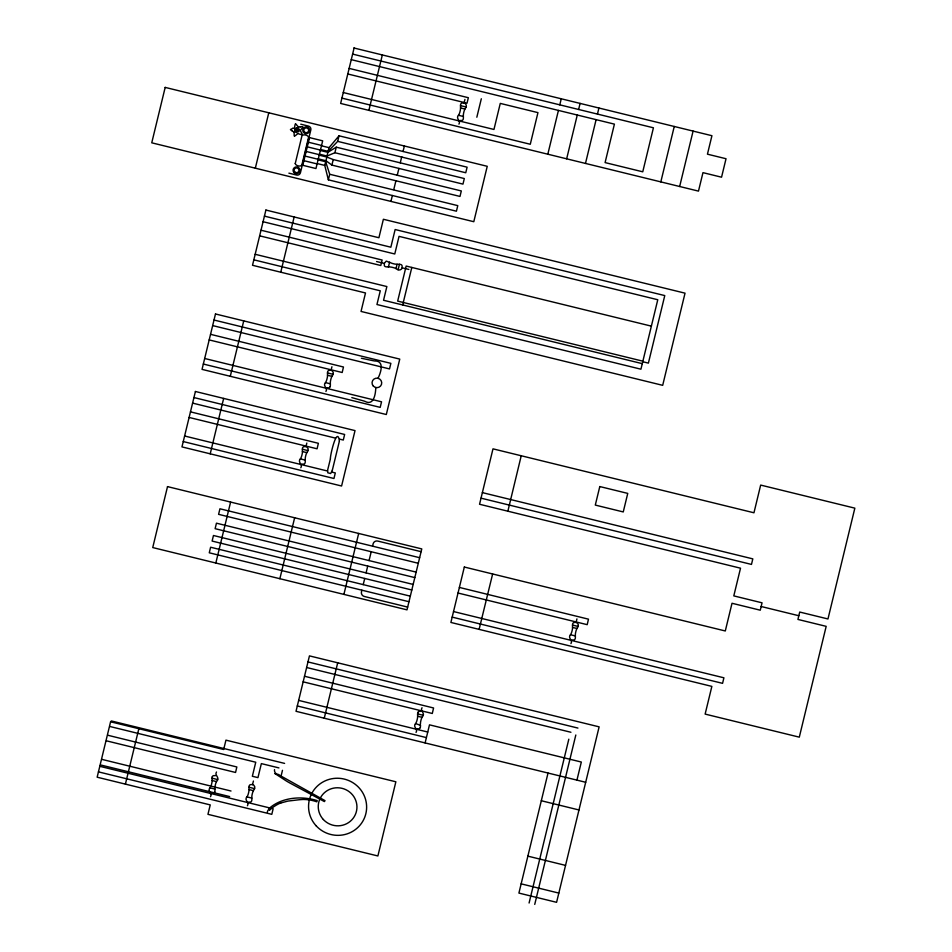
<?xml version="1.0" encoding="UTF-8"?>
<svg xmlns="http://www.w3.org/2000/svg" width="952" height="952" viewBox="0 0 952 952"><rect width="100%" height="100%" fill="white"/><g stroke="black" fill="none" stroke-linecap="round" stroke-linejoin="round"><path stroke-width="1.43" d="M330.344 459.126L327.631 470.109L327.785 472.787L330.677 473.525L332.319 470.24M339.4 441.05C337.151 424.997 329.868 456.341 330.415 458.84M339.721 439.158L343.291 440.038L344.636 434.469L193.934 397.555M297.155 129.163L297.167 129.067A1.499 1.476 17 0 0 296.786 127.842M375.766 387.523C375.671 394.045 373.755 406.349 364.723 401.268A79.099 77.505 17 0 0 362.629 400.649L351.823 397.603M384.263 263.43L384.37 265.679A1.856 1.821 17 0 0 385.179 266.536L385.572 266.703A9.341 9.151 17 0 0 387.892 266.929L388.999 266.953A13.661 13.387 17 0 1 392.748 267.452A13.661 13.387 17 0 1 396.306 268.738C398.888 271.522 403.553 269.499 402.006 265.548A1.856 1.821 17 0 0 401.208 264.692L400.804 264.513A9.341 9.151 17 0 0 398.495 264.299L397.377 264.263A13.661 13.387 17 0 1 393.64 263.775A13.661 13.387 17 0 1 390.082 262.49L386.226 261.11L384.263 263.43L376.575 261.538M332.355 470.121L339.376 441.181M255.326 168.195L268.773 112.788M125.402 784.127L138.849 728.708M210.214 453.83L223.66 398.412M230.289 376.302L243.736 320.883M280.757 272.201L294.156 216.973M215.83 563.025L230.61 502.073M325.655 161.721L329.713 174.264L457.781 205.644L456.424 211.201L328.357 179.833L324.763 165.41L325.655 161.721L318.123 159.876M326.857 157.056L333.248 159.567L461.315 190.947L459.983 196.433L331.903 165.089L325.965 160.745L326.857 157.056L319.325 155.2M326.976 156.033L327.869 152.332L336.246 147.167L464.314 178.548L462.969 184.117L334.902 152.736L326.976 156.033L319.444 154.188M328.119 151.344L329.011 147.655L339.031 135.803L467.111 167.183L465.754 172.752L337.686 141.372L328.119 151.344L320.586 149.5M354.192 47.6L340.637 103.447L698.482 191.114L702.969 172.645L721.557 177.203L726.031 158.734L707.443 154.176L711.929 135.708L354.084 48.028M328.357 179.833L329.713 174.264M331.903 165.089L333.248 159.567M334.902 152.736L336.246 147.167M337.686 141.372L339.031 135.803M368.888 110.372L382.335 54.954M210.511 796.693C212.891 793.349 206.525 791.076 210.356 787.363A13.661 13.387 17 0 0 211.63 783.889A13.661 13.387 17 0 0 212.106 780.212L212.07 779.129A9.341 9.151 17 0 1 212.225 776.832M214.783 791.862A9.341 9.151 17 0 0 214.902 789.577L214.914 788.482A13.661 13.387 17 0 1 215.378 784.805A13.661 13.387 17 0 1 216.639 781.33C220.578 777.594 214.057 775.356 216.497 772.001M300.832 467.753C303.236 464.374 296.822 462.148 300.677 458.412A13.661 13.387 17 0 0 301.951 454.937A13.661 13.387 17 0 0 302.427 451.272L302.391 450.177A9.341 9.151 17 0 1 302.546 447.88L302.795 447.511A1.856 1.821 17 0 1 303.652 446.726C307.555 445.25 309.793 449.737 306.972 452.378A13.661 13.387 17 0 0 305.699 455.865A13.661 13.387 17 0 0 305.223 459.53L305.259 460.625A9.341 9.151 17 0 1 305.104 462.91L304.854 463.291A1.856 1.821 17 0 1 303.997 464.076L301.701 464.148M305.949 446.643L306.818 443.049M279.864 578.709L294.644 517.757M325.929 391.45C328.309 388.107 321.919 385.846 325.786 382.121A13.661 13.387 17 0 0 327.048 378.646A13.661 13.387 17 0 0 327.524 374.969L327.488 373.886A9.341 9.151 17 0 1 327.655 371.589L327.904 371.22A1.856 1.821 17 0 1 328.761 370.423C332.653 368.948 334.902 373.434 332.081 376.088A13.661 13.387 17 0 0 330.808 379.562A13.661 13.387 17 0 0 330.332 383.24L330.368 384.322A9.341 9.151 17 0 1 330.201 386.619M331.058 370.352L331.927 366.758M390.939 201.407L392.367 195.505M393.771 189.579L395.925 180.737M397.246 175.251L398.912 168.421M400.257 162.851L401.756 156.687M403.041 151.487L404.374 146.001M247.425 805.737C249.781 802.393 243.438 800.12 247.27 796.407A13.661 13.387 17 0 0 248.531 792.933A13.661 13.387 17 0 0 249.007 789.256L248.972 788.173A9.341 9.151 17 0 1 249.138 785.876L249.388 785.507A1.856 1.821 17 0 1 250.245 784.71C253.982 783.258 256.469 787.59 253.637 790.231A13.661 13.387 17 0 0 252.292 793.849A13.661 13.387 17 0 0 251.816 797.526L251.852 798.609A9.341 9.151 17 0 1 251.685 800.906L251.447 801.275A1.856 1.821 17 0 1 250.578 802.072L248.293 802.143M252.542 784.638L253.41 781.045M388.428 266.965L389.582 262.216M396.02 268.607L397.067 264.263M398.126 269.69L399.435 264.275M281.078 776.07L282.47 770.323M402.672 304.949L411.811 267.452M343.898 594.393L358.678 533.453M458.947 124.129C461.327 120.761 454.949 118.512 458.793 114.799A13.661 13.387 17 0 0 460.066 111.324A13.661 13.387 17 0 0 460.542 107.647L460.506 106.553A9.341 9.151 17 0 1 460.661 104.268L460.911 103.887A1.856 1.821 17 0 1 461.768 103.102C465.671 101.626 467.908 106.112 465.088 108.766A13.661 13.387 17 0 0 463.814 112.241A13.661 13.387 17 0 0 463.338 115.918L463.374 117.001A9.341 9.151 17 0 1 463.219 119.297L462.969 119.666A1.856 1.821 17 0 1 462.113 120.452L459.816 120.535M464.064 103.03L464.933 99.436M324.263 718.213L337.698 662.806M361.879 590.192L361.474 591.858A3.879 3.796 17 0 0 364.342 596.476L407.658 607.09M363.224 584.623L364.723 578.459M366.068 572.89L367.734 566.059M369.055 560.573L371.209 551.732M372.553 546.162L373.125 543.842A3.879 3.796 17 0 1 377.777 541.069L421.105 551.684M476.833 117.239L481.319 98.77M547.817 154.2L558.431 110.42M559.788 104.851L561.252 98.794M416.048 732.421C418.416 729.077 412.061 726.804 415.893 723.092A13.661 13.387 17 0 0 417.154 719.617A13.661 13.387 17 0 0 417.63 715.94L417.595 714.857M420.439 724.21A13.661 13.387 17 0 1 420.915 720.533A13.661 13.387 17 0 1 422.176 717.058C426.103 713.334 419.594 711.084 422.033 707.729M566.654 158.817L577.269 115.025M578.626 109.468L580.089 103.411M425.104 742.929L429.495 724.841L581.327 762.04L576.936 780.128M585.48 163.435L596.107 119.643M597.451 114.073L598.927 108.028M507.868 511.188L521.232 455.758M660.819 181.891L674.254 126.485M679.657 186.497L693.092 131.09M570.95 643.588C573.318 640.244 566.964 637.971 570.795 634.258A13.661 13.387 17 0 0 572.069 630.783A13.661 13.387 17 0 0 572.545 627.106L572.509 626.023A9.341 9.151 17 0 1 572.676 623.727L572.914 623.358A1.856 1.821 17 0 1 573.77 622.56C577.638 621.085 579.958 625.571 577.09 628.225A13.661 13.387 17 0 0 575.829 631.7A13.661 13.387 17 0 0 575.341 635.377L575.377 636.46A9.341 9.151 17 0 1 575.222 638.756L574.972 639.125A1.856 1.821 17 0 1 574.115 639.923L571.819 639.994M576.067 622.489L576.936 618.895M548.031 773.036L518.911 893.083L556.587 902.317L599.129 726.852L309.448 655.88L296.012 711.299L585.694 782.27M529.086 903.02L568.82 739.18M534.738 904.4L575.817 735.003M479.118 629.367L492.636 573.985M378.015 378.289C380.919 372.422 384.834 360.63 374.493 360.963A79.099 77.505 17 0 1 372.351 360.546L361.367 358.25M299.106 129.282L298.726 129.603A2.213 2.166 17 0 1 297.607 130.138M330.13 386.607L329.963 386.988A1.856 1.821 17 0 1 329.094 387.785L326.81 387.857M212.308 776.844L212.475 776.463A1.856 1.821 17 0 1 213.331 775.666L215.628 775.594M214.7 791.85L214.533 792.231A1.856 1.821 17 0 1 213.676 793.028L211.38 793.099M417.833 712.572L418.011 712.191A1.856 1.821 17 0 1 418.868 711.394L421.165 711.322M420.237 727.578L420.07 727.959A1.856 1.821 17 0 1 419.201 728.756L416.916 728.827M294.311 132.28L294.168 132.804A4.974 4.867 17 0 0 294.12 133.351L294.192 134.97A11.555 11.329 17 0 1 294.251 135.969M254.493 788.601L248.984 787.233M335.509 438.122L192.59 403.112M294.632 131.781L294.537 131.911A2.916 2.856 17 0 0 294.299 132.268M268.666 808.867C281.292 797.229 301.356 795.646 317.206 800.608L316.873 801.822A39.615 38.818 17 0 0 303.438 799.466A73.126 71.662 17 0 0 298.321 799.847L287.92 801.084L281.019 802.917M298.285 127.497L298.44 127.378A3.725 3.641 17 0 1 300.332 126.854M296.286 132.435L296.048 132.435A1.416 1.392 17 0 1 296.715 130.924M292.68 128.472L291.288 129.079A3.582 3.51 17 0 0 290.443 129.579A3.582 3.51 17 0 0 291.181 130.245L292.454 131.102M294.489 135.993L294.692 135.934A3.225 3.153 17 0 0 295.263 135.731L296.381 134.803A16.291 15.958 17 0 1 296.667 134.565A7.747 7.592 17 0 0 297.048 134.256L297.202 134.077A1.38 1.357 17 0 0 297.548 133.351M298.857 128.96L298.464 129.044A1.476 1.452 17 0 0 297.762 129.412M300.332 126.783L301.594 126.711A6.414 6.283 17 0 1 302.807 126.735L302.795 126.973A4.605 4.51 17 0 1 302.569 127.616L300.511 130.162A4.641 4.546 17 0 1 299.832 130.46A4.641 4.546 17 0 1 300.451 130.876L302.034 133.756A4.605 4.51 17 0 1 302.165 134.434L302.177 134.601A6.414 6.283 17 0 1 300.939 134.47L299.713 134.172A3.725 3.641 17 0 1 297.857 133.328M275.128 773.678L278.519 774.464M298.619 131.757L298.166 131.543A1.476 1.452 17 0 1 297.619 131.102M352.609 54.097L653.429 127.794L642.755 171.812L605.091 162.59L614.409 124.129L351.264 59.655M347.789 73.982L467.015 103.197L468.348 97.711L349.146 68.389M460.518 105.624L466.028 106.969M460.53 107.945L464.945 109.028M458.519 115.299L463.362 116.477M343.279 92.546L493.957 129.46L500.276 103.399L537.951 112.633L530.276 144.264L341.935 98.115M300.761 124.212L308.448 126.092A3.213 3.153 17 0 1 310.828 129.924L300.439 172.74A3.213 3.153 17 0 1 296.584 175.037L288.896 173.157M308.377 142.217L321.562 145.454M321.478 145.811L329.011 147.655M307.258 146.834L320.443 150.071M320.336 150.487L327.869 152.332M306.139 151.451L319.325 154.688M318.42 158.901L325.965 160.745M305.021 156.069L318.206 159.305M317.23 163.565L324.763 165.41M303.902 160.686L317.087 163.922M263.073 221.721L394.771 253.982L399.043 236.358L657.772 299.737L640.934 369.197L376.944 304.521L380.276 290.812L253.827 259.825M651.37 326.143L406.159 266.06L397.674 301.106L642.874 361.177M402.113 267.798L408.848 269.452M259.646 235.834L380.8 265.513L382.133 260.027L261.015 230.217M255.172 254.291L386.869 286.552L383.549 300.261L642.279 363.652M642.743 361.724L648.395 363.117L664.77 295.584L395.139 229.527L390.844 247.211L264.43 216.128M214.01 320.027L390.867 363.355L389.523 368.924L212.665 325.584M209.19 339.923L342.185 372.506L343.47 367.008L210.547 334.33M327.5 372.946L333.022 374.303M327.512 375.278L331.939 376.361M325.513 382.621L330.356 383.811M204.68 358.488L381.55 401.815L380.193 407.373L203.335 364.045M189.115 417.452L317.075 448.797L318.373 443.299L190.471 411.859M482.378 492.624L752.818 558.872L751.473 564.417L481.034 498.158M302.403 449.237L307.912 450.593M302.415 451.569L306.83 452.652M300.404 458.912L305.247 460.102M184.617 436.004L327.524 471.026M183.26 441.573L333.962 478.499L335.306 472.942L331.748 472.061M761.16 606.507L798.823 615.73M419.642 557.705L219.948 508.784L218.591 514.342L418.285 563.275M416.143 572.116L216.449 523.183L215.116 528.681L414.81 577.602M458.019 593.025L575.294 621.751M576.686 622.096L587.194 624.667L588.479 619.169L459.376 587.432M413.156 584.433L213.462 535.5L212.117 541.069L411.811 589.99M572.521 625.083L578.031 626.428M572.533 627.416L576.96 628.498M570.522 634.758L575.377 635.936M410.312 596.166L210.618 547.233L209.273 552.803L408.967 601.723M453.533 611.553L570.795 640.291M572.188 640.625L723.913 677.8L722.568 683.346L452.176 617.122M307.972 661.938L577.935 728.078M306.627 667.507L570.938 732.266M303.152 681.834L432.291 713.476L433.577 707.979L304.509 676.253M417.607 713.917L423.128 715.273M417.619 716.249L422.045 717.332M415.619 723.591L420.475 725.305M298.654 700.398L427.745 732.028M297.298 705.967L426.401 737.598M541.307 800.739L578.983 809.973M111.241 720.926L284.589 763.397M109.885 726.495L255.755 762.231L252.351 776.285L257.956 777.617L261.36 763.611L278.924 767.907M106.41 740.823L235.56 772.465L236.846 766.967L107.766 735.241M212.082 778.189L217.591 779.545M527.872 856.145L565.536 865.38M212.094 780.521L216.509 781.604M248.996 789.565L253.422 790.648M101.912 759.387L231.015 791.017M210.083 787.863L214.926 789.053M246.996 796.907L251.84 798.097M100.567 764.956L229.658 796.586M99.793 766.312L269.63 807.915M271.498 808.379L273.141 808.772L271.796 814.341L98.449 771.87M521.149 883.849L558.824 893.083M295.62 124.081L295.691 124.117A3.225 3.153 17 0 1 296.215 124.426M297.762 130.519L298.845 131.388M281.375 776.261L325.025 800.644L324.394 801.572L289.515 782.818A131.519 128.877 17 0 1 286.243 780.914L275.057 773.631M279.947 775.368L279.233 774.916M296.203 124.438L297.167 125.545A16.291 15.958 17 0 0 297.405 125.831A7.747 7.592 17 0 1 297.726 126.199L297.857 126.402A1.38 1.357 17 0 1 298.071 127.187L298.107 127.497M268.738 808.795L269.594 809.95M294.953 128.258L294.882 128.103A2.916 2.856 17 0 1 294.692 127.651L294.656 127.104A4.974 4.867 17 0 1 294.692 126.556L295.037 124.986A11.555 11.329 17 0 0 295.263 123.998M294.656 131.65A3.844 3.76 17 0 1 292.383 131.233M292.633 128.33A3.844 3.76 17 0 1 294.93 128.33M294.644 129.936A1.428 1.392 17 0 1 296.25 129.9M297 131.34A1.499 1.476 17 0 1 296.393 132.471M296.845 129.424A1.416 1.392 17 0 1 296.417 127.901M296.215 130.341A1.428 1.392 17 0 1 294.632 130.019M417.63 714.857A9.341 9.151 17 0 1 417.761 712.56M420.439 725.305A9.341 9.151 17 0 1 420.308 727.59M276.461 773.869A4.177 4.094 17 0 1 274.533 769.632M267.393 812.27A3.391 3.32 17 0 1 269.142 809.331M269.654 810.021A38.663 37.878 17 0 1 280.971 802.81M295.227 163.601C295.763 165.826 300.546 167.076 301.844 165.077L308.555 137.374C308.567 135.22 303.188 133.78 301.962 135.755L295.227 163.601M165.184 87.406L151.749 142.812L473.798 221.709L487.245 166.302L165.184 87.406M167.516 486.615L152.736 547.567L406.992 609.851L421.772 548.911L167.516 486.615M110.587 721.794L97.152 777.201L210.237 804.904L207.952 814.329L377.885 855.967L395.865 781.782L225.945 740.144L223.672 749.498L110.587 721.794M195.41 391.486L181.963 446.904L341.589 486.008L355.025 430.601L195.41 391.486M215.485 313.97L202.038 369.376L386.31 414.525L399.757 359.106L215.485 313.97M265.905 210.047L252.506 265.287L365.508 292.966L361.034 311.435L662.687 385.334L685.035 293.168L383.382 219.269L378.908 237.738L265.905 210.047M309.495 137.6L302.784 165.303L315.969 168.54L322.68 140.837L309.495 137.6M464.326 567.035L450.891 622.453L711.858 686.392L705.134 714.095L799.299 737.157L826.181 626.345L797.931 619.431L799.716 612.041L827.966 618.967L854.848 508.154L760.672 485.08L753.96 512.783L492.993 448.844L479.546 504.262L740.525 568.189L733.802 595.892L762.052 602.818L760.267 610.196L732.017 603.27L725.293 630.974L464.326 567.035M599.796 486.555L595.298 505.084L623.251 511.938L627.749 493.398L599.796 486.555M294.668 171.824A2.439 2.392 17 0 0 298.821 171.11A2.439 2.392 17 0 0 296.072 167.933A2.439 2.392 17 0 0 294.668 171.824M304.366 131.816A2.439 2.392 17 0 0 308.519 131.114A2.439 2.392 17 0 0 305.782 127.925A2.439 2.392 17 0 0 304.366 131.816M303.593 132.459A3.463 3.391 17 0 0 309.483 131.459A3.463 3.391 17 0 0 305.604 126.925A3.463 3.391 17 0 0 303.593 132.459M293.894 172.467A3.463 3.391 17 0 0 299.785 171.455A3.463 3.391 17 0 0 295.882 166.945A3.463 3.391 17 0 0 293.894 172.467M323.335 819.505A19.397 19.004 17 0 0 356.06 812.722A19.397 19.004 17 0 0 333.402 788.173A19.397 19.004 17 0 0 323.335 819.505M316.195 825.86A29.084 28.5 17 0 0 365.294 815.674A29.084 28.5 17 0 0 331.296 778.855A29.084 28.5 17 0 0 316.195 825.86M373.327 386.084A4.843 4.748 17 0 0 381.502 384.382A4.843 4.748 17 0 0 375.838 378.242A4.843 4.748 17 0 0 373.327 386.084"/></g></svg>
